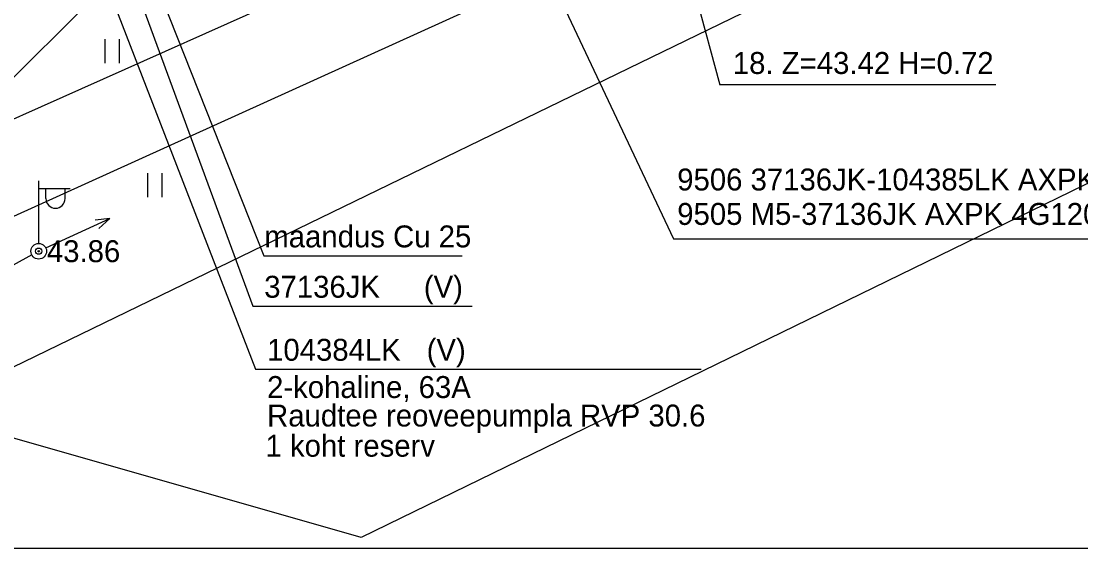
# Model space of a CAD drawing. Extents: x 642747 to 644424, y 6457048 to 6458238.
# Drawn here: x 643594.01 to 643627.84, y 6457712.6 to 6457729.58 of the extents above; entities that cross this region are included whole.
import ezdxf

# ---------------------------------------------------------------- set-up
doc = ezdxf.new("R2010")
doc.units = 0
for name, color, linetype in [('ABIJOONIS', 7, 'Continuous'), ('HALJASTUS', 7, 'Continuous'), ('KOORDPUNKT', 7, 'Continuous'), ('KORGUS', 7, 'Continuous'), ('MOOTPIIR', 7, 'Continuous'), ('MPOHULIIN', 7, 'Continuous'), ('PIIR', 7, 'Continuous'), ('POST', 7, 'Continuous'), ('TEE', 7, 'Continuous'), ('VORMISTUS', 7, 'Continuous')]:
    doc.layers.add(name, color=color, linetype=linetype)

msp = doc.modelspace()

# ---------------------------------------------------------------- linework, layer by layer
at = {"layer": 'ABIJOONIS'}
for points in [[(643607.939, 6457737.247), (643614.84, 6457722.624), (643642.982, 6457722.624)], [(643598.057, 6457731.439), (643601.756, 6457722.088), (643608.089, 6457722.088)], [(643597.39, 6457731.403), (643601.404, 6457720.476), (643608.407, 6457720.476)], [(643596.651, 6457730.983), (643601.496, 6457718.463), (643615.723, 6457718.463)]]:
    msp.add_lwpolyline(points, dxfattribs=at)
at = {"layer": 'HALJASTUS'}
for p, q in [((643596.683, 6457729.003), (643596.683, 6457728.242)), ((643597.138, 6457729.003), (643597.138, 6457728.242)), ((643598.041, 6457724.724), (643598.041, 6457723.963)), ((643598.496, 6457724.724), (643598.496, 6457723.963))]:
    msp.add_line(p, q, dxfattribs=at)
at = {"layer": 'KOORDPUNKT'}
for p, q in [((643613.026, 6457739.843), (643616.313, 6457727.543)), ((643597.39, 6457731.403), (643586.041, 6457720.085)), ((643625.132, 6457727.543), (643616.313, 6457727.543))]:
    msp.add_line(p, q, dxfattribs=at)
at = {"layer": 'KORGUS'}
msp.add_circle((643594.57, 6457722.232), 0.1, dxfattribs=at)
at = {"layer": 'MOOTPIIR'}
msp.add_lwpolyline([(643569.511, 6457761.345), (643609.999, 6457780.272), (643623.002, 6457757.205), (643653.442, 6457772.879), (643626.253, 6457810.732), (643660.83, 6457826.11), (643636.745, 6457869.286), (643611.92, 6457861.005), (643591.75, 6457893.609), (643688.463, 6457893.609), (643745.87, 6457781.825), (643604.87, 6457713.093), (643587.095, 6457718.169)], close=True, dxfattribs=at)
at = {"layer": 'MPOHULIIN'}
for p, q in [((643594.797, 6457722.336), (643596.84, 6457723.278)), ((643596.84, 6457723.278), (643596.368, 6457723.226)), ((643596.84, 6457723.278), (643596.492, 6457722.954)), ((643594.351, 6457722.112), (643592.374, 6457721.036)), ((643594.57, 6457722.232), (643594.57, 6457722.232)), ((643594.57, 6457722.232), (643594.57, 6457722.232))]:
    msp.add_line(p, q, dxfattribs=at)
at = {"layer": 'PIIR'}
msp.add_lwpolyline([(643947.12, 6457884.94), (643861.19, 6457845.01), (643781.71, 6457807.93), (643688.47, 6457764.51), (643652.37, 6457747), (643563.86, 6457704.02), (643410.76, 6457597.72)], dxfattribs=at)
at = {"layer": 'POST'}
for p, q in [((643594.57, 6457722.482), (643594.57, 6457724.482)), ((643594.57, 6457724.232), (643595.57, 6457724.232)), ((643594.797, 6457723.911), (643594.797, 6457724.232)), ((643595.41, 6457723.911), (643595.41, 6457724.232)), ((643594.57, 6457722.232), (643594.57, 6457722.232))]:
    msp.add_line(p, q, dxfattribs=at)
for radius in [0.25, 0.0234]:
    msp.add_circle((643594.568, 6457722.231), radius, dxfattribs=at)
msp.add_arc((643595.103, 6457723.911), 0.306, 180, 0, dxfattribs=at)
at = {"layer": 'TEE'}
for points in [[(643591.378, 6457725.39), (643607.135, 6457732.434), (643624.332, 6457740.679), (643639.606, 6457747.955), (643652.713, 6457754.324), (643669.001, 6457761.754), (643685.068, 6457768.799), (643701.351, 6457776.203), (643713.895, 6457783.782)], [(643715.901, 6457779.108), (643702.834, 6457773.414), (643686.176, 6457765.807), (643670.195, 6457758.67), (643654.255, 6457751.288), (643640.687, 6457745.288), (643625.497, 6457737.898), (643608.364, 6457729.964), (643592.838, 6457722.926)]]:
    msp.add_lwpolyline(points, dxfattribs=at)
at = {"layer": 'VORMISTUS'}
msp.add_line((643501.489, 6457712.751), (643774.489, 6457712.751), dxfattribs=at)

# ---------------------------------------------------------------- texts
at = {"layer": 'ABIJOONIS'}
for s, p in [('9506 37136JK-104385LK AXPK 4G35 L=18.7m 110mm torus L=8.9m', (643614.957, 6457724.172)), ('9505 M5-37136JK AXPK 4G120 L=140.5m 110mm torus L=9.1m', (643614.957, 6457723.072)), ('maandus Cu 25', (643601.773, 6457722.354)), ('37136JK', (643601.77, 6457720.746)), ('(V)', (643606.866, 6457720.746)), ('104384LK', (643601.861, 6457718.733)), ('(V)', (643606.957, 6457718.733)), ('2-kohaline, 63A', (643601.861, 6457717.543)), ('Raudtee reoveepumpla RVP 30.6', (643601.861, 6457716.633)), ('1 koht reserv', (643601.811, 6457715.669))]:
    msp.add_text(s, height=0.7, dxfattribs=at).set_placement(p)
at = {"layer": 'KOORDPUNKT'}
msp.add_text('18. Z=43.42 H=0.72', height=0.7, dxfattribs=at).set_placement((643616.733, 6457727.893))
at = {"layer": 'KORGUS'}
msp.add_text(' 43.86', height=0.7, dxfattribs=at).set_placement((643594.57, 6457721.882))

doc.saveas('drawing.dxf')
